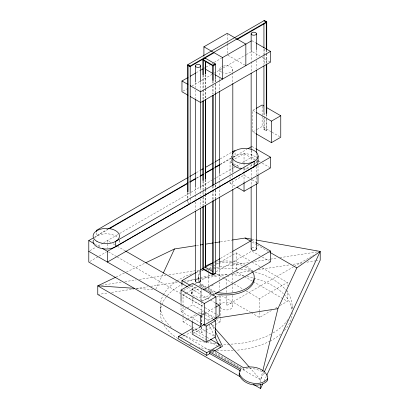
<?xml version="1.0" encoding="UTF-8"?>
<svg xmlns="http://www.w3.org/2000/svg" width="409" height="409" viewBox="0 0 409 409"><rect width="100%" height="100%" fill="white"/><g stroke="black" fill="none" stroke-linecap="round" stroke-linejoin="round"><path stroke-width="0.31" stroke-dasharray="2.04 1.53" d="M260.61 382.349L260.61 379.864L262.563 371.817M155.819 289.168L163.017 273.657M212.031 351.817L260.61 379.864L263.831 372.921M264.102 381.03L266.249 376.403M240.17 371.904L240.819 371.029M196.274 72.73L200.129 70.506M203.912 68.323L205.63 67.332M206.08 67.071L210.032 64.791M212.041 63.63L213.662 62.695M214.204 62.378L221.591 58.119M183.068 91.115L188.022 88.257M191.872 86.033L213.334 73.64M213.887 73.323L245.804 54.898M246.351 54.581L251.857 51.401L260.078 56.151M255.543 133.467L252.803 131.887L252.803 110.369L255.543 108.784M252.803 131.887L256.637 129.668M257.189 129.356L262.123 126.504L271.438 131.887M263.938 118.053L263.938 129.505L264.403 129.239L266.734 130.583L266.734 118.492M263.938 129.505L266.269 130.849L266.734 130.583M196.407 172.644L199.72 170.732M213.529 162.762L214.633 162.122M220.154 158.932L231.75 152.24M108.053 229.035L96.452 235.732L96.452 231.545M196.407 178.022L199.72 176.11M213.529 168.14L214.633 167.501M220.154 164.316L235.063 155.706L235.063 152.117M94.315 237.368L108.134 229.388M196.576 178.329L199.894 176.412M213.713 168.431L214.817 167.797M220.349 164.602L231.402 158.222M233.616 156.944L246.883 149.285M230.057 174.346L230.057 161.688L232.21 160.446M234.899 158.891L244.035 153.615L258.013 161.688L255.328 163.237M89.883 250.686L95.972 247.169M98.104 245.942L103.037 243.094M103.584 242.777L119.188 233.769M119.74 233.447L190.497 192.598M191.049 192.276L200.998 186.535M201.55 186.213L213.161 179.51M213.713 179.193L215.926 177.915M216.479 177.598L233.058 168.022M233.616 167.705L235.824 166.427M236.376 166.11L239.694 164.193M242.46 162.598L251.857 157.174L255.144 159.07M254.787 163.549L244.035 169.755L242.961 169.137M187.838 199.52L187.838 202.706L188.83 203.207M89.883 261.448L98.651 256.382M99.198 256.07L106.325 251.954M230.057 181.939L230.057 183.206L244.035 175.139L249.95 178.549M196.274 272.384L200.129 270.155M213.887 262.215L214.986 261.581M220.487 258.401L232.046 251.729M209.306 268.401L213.145 266.187M213.692 265.87L215.886 264.603M216.433 264.291L219.72 262.389M220.272 262.072L236.167 252.895L251.596 261.806M183.621 290.446L194.623 284.097M195.175 283.774L196.274 283.14M199.03 281.55L211.136 274.562M216.085 271.704L233.145 261.857M233.697 261.535L251.857 251.054L260.078 255.799M183.038 306.183L183.038 294.92L185.778 293.34M186.33 293.023L196.744 287.011M198.938 285.743L201.678 284.158L206.059 286.694M190.737 285.707L200.604 291.402L202.256 290.446M209.306 287.23L208.212 287.864L215.926 292.389M211.499 285.968L213.692 284.7M227.394 276.791L229.587 275.523M181.039 304.613L181.039 311.576L192.685 304.848L203.518 311.106M202.256 301.208L212.159 295.487M203.319 304.731L201.678 305.681L183.038 294.92M217.026 296.816L219.219 295.554M183.038 317.44L183.038 321.822L186.877 319.603M187.424 319.286L195.645 314.541M197.838 313.274L201.678 311.06L204.418 312.64M197.153 315.181L192.22 318.033L192.22 320.513M199.347 313.918L201.535 312.65L204.224 314.204M204.991 313.345L215.405 307.333M293.667 266.76L226.197 305.717L226.197 295.707M294.219 266.443L314.132 254.945M180.763 337.88L190.957 331.99M192.031 331.372L199.996 327.302M193.314 333.539L201.535 328.79L205.298 330.963M246.233 290.988L259.459 298.626L287.415 282.486L287.415 285.625M191.811 326.883L201.678 332.578L205.512 330.365M206.059 330.048L214.832 324.986M215.379 324.669L220.313 321.822L220.313 318.693M251.198 312.68L259.459 317.456L272.067 310.175M275.359 308.279L277.547 307.011M280.293 305.431L287.415 301.315L287.415 290.646M212.123 352.267L213.733 351.341M192.593 331.101L200.487 327.282M116.084 277.036L125.819 272.358M126.391 272.082L144.709 263.273M213.462 349.879L213.462 351.495L243.692 369.455C250.906 367.175 259.393 369.056 265.114 373.969M196.555 245.543L199.71 245.052M213.585 242.905L214.848 242.711M220.528 241.831L231.877 240.078M101.544 285.262L121.079 282.241M124.863 281.653L136.202 279.899M139.357 279.413L165.824 275.318M168.973 274.833L199.853 270.052M205.522 269.178L206.785 268.984M209.306 268.59L231.99 265.083M232.619 264.986L248.375 262.547M254.679 261.571L269.802 259.234M270.431 259.137L277.363 258.064M279.884 257.675L317.696 251.821M97.761 294.531L107.848 292.972M111.626 292.389L133.682 288.974M136.202 288.585L147.547 286.832M150.696 286.341L177.163 282.251M184.096 281.177L199.853 278.739M200.482 278.641L228.212 274.352M233.253 273.57L254.045 270.354M258.457 269.674L289.966 264.797M293.115 264.311L301.939 262.946M306.98 262.164L315.175 260.901M315.804 260.799L318.954 260.313M205.067 318.33L207.266 319.603L212.941 318.723M136.499 288.457L153.646 289.618M252.01 239.255L255.763 239.93M251.857 40.644L255.691 42.858M262.271 57.413L270.492 62.163M227.757 55.189L244.751 65M213.779 74.019L214.873 74.653M252.803 110.369L255.543 111.948M271.985 132.204L279.659 136.632M251.857 146.412L255.691 148.625M258.432 160.972L260.078 161.918M262.271 163.186L270.492 167.93M230.057 161.688L233.283 163.549M233.82 163.861L240.272 167.583M252.102 179.791L256.939 182.588M230.057 183.206L235.973 186.622M187.838 202.706L188.769 203.242M251.857 240.293L255.691 242.506M252.276 242.159L256.678 244.7M257.23 245.017L268.232 251.371M262.271 257.067L270.492 261.811M252.148 262.123L261.515 267.532M262.067 267.849L287.415 282.486M236.167 271.724L243.882 276.182M244.434 276.499L252.696 281.269M253.248 281.586L287.415 301.315M216.479 273.81L224.193 278.263M224.745 278.58L231.908 282.716M234.112 283.989L242.931 289.081M221.438 295.502L250.645 312.364M110.727 242.471L107.424 240.558L107.424 248.156M112.93 243.738L115.133 245.011M117.337 246.284L125.047 250.737M188.396 287.307L209.878 299.71M210.43 300.032L215.385 302.895M184.71 292.982L185.804 293.616M95.363 244.357L100.844 247.522M108.523 251.954L116.785 256.724M117.337 257.046L204.367 307.292M204.919 307.609L216.489 314.291M217.036 314.608L219.239 315.881M204.06 311.418L214.899 317.675M204.965 312.957L215.379 318.969M215.926 319.286L220.313 321.822M204.761 314.511L212.828 319.168M201.213 316.111L204.515 318.013M181.039 311.576L199.996 322.522M200.282 322.686L202.971 324.24M205.839 331.275L214.976 336.551M183.038 321.822L191.264 326.566M192.583 329L206.499 337.036M206.928 337.287L209.812 338.949M192.583 331.694L206.376 339.654M206.928 339.976L209.137 341.249M209.689 341.566L217.966 346.346M218.518 346.663L220.175 347.619M182.777 334.925L209.27 350.227M207.266 319.603L208.958 321.515M211.075 323.908L214.889 328.212M249.602 367.43L260.61 379.864M211.53 323.8L214.822 330.544M208.922 324.582L214.684 336.382M292.118 306.198L292.118 309.72M266.734 49.786L266.734 52.965M266.734 53.605L266.734 63.144M266.734 114.039L266.734 117.858M266.269 50.056L266.269 63.415M266.269 114.31L266.269 116.856M266.269 119.402L266.269 130.849M264.403 49.08L264.403 53.533M264.403 54.167L264.403 64.346M264.403 112.695L264.403 115.88M264.403 116.514L264.403 129.239M263.938 49.346L263.938 55.711M263.938 56.345L263.938 64.617M263.938 112.966L263.938 115.512M262.123 106.253L262.123 115.747M262.123 116.381L262.123 126.504M259.459 298.626L259.459 311.806M259.459 312.435L259.459 317.456M258.013 165.487L258.013 173.713M256.417 50.327L256.417 57.991M256.417 60.542L256.417 68.845M256.417 153.135L256.417 158.242M256.417 160.798L256.417 163.355M256.417 166.545L256.417 174.847M256.417 177.404L256.417 183.15M251.857 50.138L251.857 51.401M251.857 150.21L251.857 157.174M251.146 50.327L251.146 61.181M251.146 61.82L251.146 72.674M251.146 150.584L251.146 161.437M251.146 163.994L251.146 167.184M251.146 169.74L251.146 178.038M251.146 178.677L251.146 186.34M244.035 153.615L244.035 162.475M244.035 163.109L244.035 166.274M244.035 166.908L244.035 171.34M244.035 173.554L244.035 181.78M243.692 367.839L243.692 369.455M236.167 252.895L236.167 269.843M223.442 66.033A6.59 3.804 0 0 1 232.818 69.479L232.818 72.03M232.818 72.669L232.818 82.879M232.818 174.755L232.818 177.946M232.818 178.585L232.818 188.794M232.818 266.637L232.818 271.74M232.818 274.296L232.818 282.588M232.818 283.227L232.818 292.159M232.818 295.349L232.818 306.198M231.719 156.003L231.719 157.797M231.719 158.395L231.719 161.381M230.057 176.877L230.057 179.408M227.21 33.988L227.21 40.946M227.21 41.58L227.21 43.482M227.21 44.111L227.21 53.605M226.197 278.815L226.197 286.32M226.197 286.949L226.197 292.578M220.313 295.543L220.313 318.064M219.643 69.479L219.643 75.859M219.643 78.41L219.643 79.689M219.643 80.328L219.643 90.532M219.643 174.122L219.643 180.502M219.643 181.136L219.643 185.604M219.643 186.243L219.643 196.453M219.643 266.637L219.643 279.398M219.643 281.949L219.643 289.608M219.643 295.349L219.643 304.281M215.41 79.97L215.41 93.349M215.41 185.113L215.41 187.659M215.41 190.211L215.41 198.493M215.175 79.837L215.175 83.661M215.175 84.295L215.175 93.216M215.175 184.98L215.175 189.439M215.175 190.078L215.175 198.999M213.079 81.314L213.079 83.226M213.079 85.778L213.079 94.06M213.079 185.819L213.079 189.643M213.079 190.282L213.079 199.837M212.849 81.181L212.849 83.093M212.849 85.639L212.849 93.927M212.849 186.325L212.849 189.51M212.849 190.144L212.849 199.704M211.049 291.878L211.049 292.956M208.212 269.664L208.212 270.916M208.212 273.427L208.212 287.236M205.476 74.775L205.476 88.155M205.476 88.794L205.476 98.988M205.476 179.914L205.476 188.835M205.476 189.474L205.476 193.932M205.476 194.572L205.476 204.766M205.323 74.683L205.323 88.068M205.323 88.702L205.323 98.896M205.323 179.827L205.323 188.748M205.323 189.387L205.323 193.846M205.323 194.485L205.323 204.679M203.912 56.299L203.912 57.562M203.145 74.842L203.145 89.499M203.145 90.138L203.145 100.333M203.145 181.259L203.145 189.546M203.145 190.18L203.145 194.643M203.145 197.189L203.145 205.476M202.992 75.394L202.992 89.413M202.992 90.046L202.992 100.246M202.992 181.172L202.992 189.454M202.992 192.005L202.992 194.551M202.992 197.102L202.992 205.384M201.678 284.158L201.678 287.287M201.678 287.916L201.678 301.05M201.678 301.678L201.678 326.326M201.678 326.949L201.678 332.578M201.535 312.65L201.535 326.305M201.535 326.929L201.535 328.79M200.691 82.495L200.691 90.798M200.691 187.864L200.691 191.054M200.691 191.693L200.691 196.162M200.691 198.718L200.691 207.02M200.604 291.402L200.604 300.896M198.222 277.133L198.222 278.769M195.42 82.495L195.42 87.608M195.42 90.159L195.42 98.462M195.42 187.864L195.42 194.249M195.42 194.883L195.42 199.357M195.42 201.908L195.42 210.211M192.685 284.598L192.685 295.354M192.685 297.89L192.685 304.848M191.279 291.878L191.279 294.572A9.882 5.706 0 0 1 201.162 288.861M190.226 193.83L190.226 197.649M190.226 198.288L190.17 203.411M187.895 192.486L187.895 198.851M187.895 199.49L187.895 202.67M187.838 192.521L187.838 198.886M183.038 306.806L183.038 316.817M181.969 284.439L181.969 288.238M181.039 302.082L181.039 303.979M160.338 306.198L160.338 312.655M119.464 240.211L119.464 241.407M211.049 294.572A9.882 5.706 0 0 1 201.162 300.278M193.733 298.335A9.882 5.706 0 0 1 192.603 297.425M204.336 289.168A9.882 5.706 0 0 1 209.725 291.719M210.119 292.159A9.882 5.706 0 0 1 210.712 293.095M208.15 287.844A9.882 5.706 0 0 1 210.896 292.875M210.712 293.355A9.882 5.706 0 0 1 194.408 296.044A9.882 5.706 0 0 1 197.992 286.474M199.618 286.244A9.882 5.706 0 0 1 206.105 286.939M219.863 305.211A6.59 3.804 0 0 1 230.011 303.079A6.59 3.804 0 0 1 230.011 309.311A6.59 3.804 0 0 1 219.863 307.179M232.818 69.479A6.59 3.804 0 0 1 223.442 72.925M221.571 72.168A6.59 3.804 0 0 1 222.936 66.186M94.873 237.603A13.18 7.607 0 0 1 117.7 237.603M119.351 240.415A13.18 7.607 0 0 1 119.014 243.375M248.304 168.733A13.18 7.607 0 0 1 243.176 168.927M231.969 162.869A13.18 7.607 0 0 1 232.164 159.413M233.483 157.577A13.18 7.607 0 0 1 256.31 157.577M232.164 157.971A13.18 7.607 0 0 1 232.164 154.035M251.918 247.844A2.638 1.524 0 0 1 255.645 247.844M196.192 280.017A2.638 1.524 0 0 1 199.919 280.017M216.448 292.287A28.006 16.171 0 0 1 206.949 288.861M206.427 288.57A28.006 16.171 0 0 1 200.354 283.325M200.016 282.829A28.006 16.171 0 0 1 200.016 271.443M212.803 262.946A28.006 16.171 0 0 1 214.592 262.43M215.206 262.271A28.006 16.171 0 0 1 232.302 261.351M233.478 261.515A28.006 16.171 0 0 1 244.424 264.843M246.596 266.034A28.006 16.171 0 0 1 252.445 271.443M213.984 293.309A28.006 16.171 0 0 1 204.265 288.8M203.764 288.422A28.006 16.171 0 0 1 199.178 282.951M198.713 281.781A28.006 16.171 0 0 1 200.016 273.074M201.974 270.686A28.006 16.171 0 0 1 202.828 269.889M210.374 265.441A28.006 16.171 0 0 1 212.225 264.766M215.206 263.907A28.006 16.171 0 0 1 232.302 262.982M233.478 263.151A28.006 16.171 0 0 1 244.424 266.474M244.976 266.755A28.006 16.171 0 0 1 251.346 271.612M292.118 312.655A65.89 38.042 0 0 1 283.759 331.198M280.681 334.076A65.89 38.042 0 0 1 270.758 340.692M270.226 340.973A65.89 38.042 0 0 1 235.783 350.293M233.237 350.477A65.89 38.042 0 0 1 216.673 350.293M210.405 349.583A65.89 38.042 0 0 1 199.178 347.338M191.448 344.961A65.89 38.042 0 0 1 188.447 343.821M177.941 338.534A65.89 38.042 0 0 1 163.989 325.135M162.317 321.903A65.89 38.042 0 0 1 161.611 305.221M161.831 304.613A65.89 38.042 0 0 1 166.933 296.065M167.358 295.569A65.89 38.042 0 0 1 184.423 283.253M186.693 282.22A65.89 38.042 0 0 1 199.786 277.808M200.4 277.655A65.89 38.042 0 0 1 213.513 275.329M214.142 275.257A65.89 38.042 0 0 1 227.496 274.618M231.32 274.725A65.89 38.042 0 0 1 244.551 276.111M247.077 276.566A65.89 38.042 0 0 1 253.283 277.967M253.887 278.125A65.89 38.042 0 0 1 283.294 293.631M284.219 294.592A65.89 38.042 0 0 1 291.903 309.552M287.818 319.72A65.89 38.042 0 0 1 272.823 333.095M270.758 334.235A65.89 38.042 0 0 1 230.042 344.173M229.403 344.194A65.89 38.042 0 0 1 222.419 344.173M216.039 343.78A65.89 38.042 0 0 1 207.276 342.63M204.756 342.159A65.89 38.042 0 0 1 182.772 334.792M171.32 327.226A65.89 38.042 0 0 1 160.558 303.095M160.655 302.476A65.89 38.042 0 0 1 163.104 295.293M163.385 294.766A65.89 38.042 0 0 1 176.299 281.377M176.841 281.019A65.89 38.042 0 0 1 193.283 273.253M196.182 272.343A65.89 38.042 0 0 1 201.013 271.049M201.632 270.906A65.89 38.042 0 0 1 203.498 270.492M206.642 269.874A65.89 38.042 0 0 1 207.91 269.654M210.405 269.27A65.89 38.042 0 0 1 238.319 268.8M240.819 269.102A65.89 38.042 0 0 1 252.675 271.351M255.093 272A65.89 38.042 0 0 1 285.942 290.114M286.341 290.615A65.89 38.042 0 0 1 291.689 310.538"/><path stroke-width="0.61" d="M239.429 373.279L239.163 374.787C242.736 384.946 260.221 388.872 267.409 380.651L267.762 378.637M262.716 371.198L277.91 308.672L296.842 267.885L320.216 251.433L320.216 260.119L266.786 375.242M163.283 273.084L174.479 248.958L195.926 245.64M264.367 371.766L320.216 251.433L256.387 240.037M253.432 384.409L260.61 388.55L262.757 383.923M203.912 55.665L203.912 46.805L227.21 33.354L245.845 44.111L245.845 65.634M213.789 52.925L190.073 66.616L187.741 65.271L187.741 64.709L264.403 20.45L266.734 21.795L266.734 49.786M187.838 191.882L187.895 65.179L187.895 191.852M187.741 64.709L190.073 66.053L266.734 21.795M236.949 39.55L266.734 22.357M202.992 74.755L202.992 59.561L205.323 58.216L215.41 64.039L215.41 79.331M187.997 95.231L181.969 91.754L181.969 80.992L188.022 77.495M190.221 76.227L195.727 73.047M200.676 70.19L202.879 68.916M203.912 46.805L222.547 57.562L251.305 40.961M215.175 63.906L212.849 65.251L212.849 80.542M202.992 59.561L213.079 65.384L215.41 64.039M215.41 64.576L213.079 65.921L202.992 60.097M190.19 85.737L200.604 91.749L270.492 51.401L270.492 62.163L200.604 102.511L190.19 96.498M256.09 108.467L262.123 104.985L263.764 105.936M256.09 112.265L271.438 121.125L280.758 115.747L280.758 137.266L271.438 142.644L256.09 133.784M188.125 177.424L96.452 230.354L96.452 231.545M189.781 176.468L195.855 172.961M200.824 170.093L203.033 168.82M205.246 167.542L212.977 163.079M215.185 161.806L219.602 159.254M232.302 151.918L235.063 150.328M108.605 228.718L188.125 182.808M189.781 181.852L195.855 178.344M200.824 175.471L203.033 174.198M205.246 172.925L212.977 168.457M215.185 167.184L219.602 164.633M204.444 324.424L200.604 326.638L88.784 262.082L88.784 240.558L93.206 238.007M109.239 228.754L187.731 183.431M189.945 182.158L195.471 178.963M200.446 176.095L203.212 174.495M204.868 173.539L213.161 168.753M215.374 167.475L219.797 164.924M247.987 148.646L251.305 146.734M102.49 248.473L107.424 251.32L140.589 232.169M141.693 231.535L190.891 203.13M191.995 202.491L241.192 174.086M242.302 173.447L270.492 157.174L270.492 167.93L107.424 262.082L107.424 251.32M237.046 187.24L244.035 191.274L258.013 183.206L258.013 174.98M181.969 283.805L181.969 280.64L195.727 272.701M200.676 269.838L202.879 268.57M212.782 262.849L202.992 268.57L213.079 274.393L215.41 273.048M215.538 261.259L219.94 258.718M232.593 251.412L251.305 240.61M181.039 290.053L192.685 283.33L215.978 296.781L215.978 318.299L204.331 325.022L204.331 303.504L181.039 290.053L181.039 301.448M202.992 206.663L202.992 269.112L213.079 274.935L215.41 273.59L215.41 199.132M203.355 289.812L270.492 251.054L270.492 261.811L212.711 295.17M204.331 303.504L215.978 296.781M88.784 251.32L200.604 315.881L203.892 313.979M215.952 307.016L219.239 305.119L219.239 315.881L215.952 317.778M209.975 353.509L206.755 355.37L178.615 339.122L178.615 336.428L192.031 328.683M203.247 324.398L206.197 326.101L215.512 320.722L215.512 336.863L206.197 342.241L192.22 334.168L192.22 321.755M178.615 336.428L206.755 352.676L220.175 344.93L220.175 347.619M209.781 352.006L213.462 349.879L243.692 367.839C252.087 365.355 264.705 367.844 267.762 377.021L267.409 379.036C260.221 387.257 242.736 383.33 239.163 373.172L239.516 371.162L240.819 369.414L209.781 352.006L209.781 353.621L240.267 370.718M214.27 351.029L222.501 346.275L215.369 331.668M115.512 277.312L97.761 285.845L97.761 294.531L239.633 376.438M145.855 262.721L174.479 248.958M200.338 244.955L202.864 244.567M205.384 244.178L212.956 243.002M215.482 242.614L219.894 241.934M232.511 239.981L245.124 238.028L251.382 239.147M215.466 318.335L277.91 308.672M134.597 288.33L97.761 285.845L182.225 334.608M263.938 20.721L266.269 22.066L266.269 49.417M256.238 43.175L270.492 51.401M205.006 68.957L212.68 73.385M215.425 74.97L222.547 79.08L222.547 57.562M266.504 107.516L280.758 115.747M187.838 65.215L190.226 66.524L190.17 193.227M181.969 80.992L187.997 84.474M256.238 148.942L270.492 157.174M256.238 242.823L270.492 251.054M245.124 238.028L250.625 241.203M269.884 252.322L296.842 267.885M205.323 267.225L212.757 271.52M181.969 280.64L190.19 285.39M125.599 251.054L187.291 286.673M215.937 303.212L219.239 305.119M88.784 240.558L94.264 243.723M213.365 319.48L215.512 320.722M210.241 339.194L220.175 344.93M215.308 328.688L249.178 366.95M214.96 336.944L218.8 344.813M271.438 121.125L271.438 142.644M266.734 63.784L266.734 113.405M266.269 64.688L266.269 113.676M264.403 20.45L264.403 21.012M263.938 23.901L263.938 48.073M263.938 65.89L263.938 112.332M260.61 384.209L260.61 388.55M258.074 156.003L258.074 161.381M256.417 33.722A2.638 1.524 0 0 1 252.465 35.041A2.638 1.524 0 0 1 252.465 32.403A2.638 1.524 0 0 1 256.417 33.722L256.417 49.688M256.417 70.123L256.417 152.496M256.417 183.789L256.417 248.923M251.146 33.722L251.146 49.688M251.146 73.313L251.146 149.305M251.146 186.979L251.146 248.923M244.035 182.414L244.035 191.274M232.818 83.518L232.818 172.204M232.818 189.433L232.818 265.998M219.643 91.171L219.643 173.482M219.643 197.092L219.643 266.637M215.41 93.349L215.41 183.84M213.079 65.384L213.079 80.675M213.079 95.333L213.079 185.185M213.079 200.476L213.079 274.935M212.849 95.2L212.849 185.686M212.849 200.977L212.849 274.26M206.755 352.676L206.755 355.37M206.197 326.101L206.197 342.241M205.476 61.391L205.476 74.136M205.476 99.627L205.476 179.28M205.476 205.405L205.476 267.854M205.323 58.216L205.323 58.753M205.323 61.304L205.323 73.41M205.323 99.535L205.323 179.188M205.323 205.318L205.323 267.762M203.145 60.189L203.145 74.842M203.145 100.972L203.145 180.625M203.145 206.11L203.145 269.199M202.992 100.88L202.992 180.533M200.691 65.895A2.638 1.524 0 0 1 196.739 67.214A2.638 1.524 0 0 1 196.739 64.576A2.638 1.524 0 0 1 200.691 65.895L200.691 81.861M200.691 102.291L200.691 187.864M200.691 208.293L200.691 281.09M200.604 91.749L200.604 102.511M200.604 315.881L200.604 326.638M195.42 65.895L195.42 81.861M195.42 99.101L195.42 187.225M195.42 211.489L195.42 281.09M190.073 66.053L190.073 66.616M117.342 245.548A13.18 7.607 0 0 1 101.325 248.457A13.18 7.607 0 0 1 93.359 239.919M232.414 153.559A13.18 7.607 0 0 1 252.685 149.868A13.18 7.607 0 0 1 252.685 162.138A13.18 7.607 0 0 1 232.414 158.447M257.961 160.389A13.18 7.607 0 0 1 252.072 167.762M241.484 168.733A13.18 7.607 0 0 1 232.414 163.825M256.325 248.529A2.638 1.524 0 0 1 253.779 250.441A2.638 1.524 0 0 1 251.233 248.529M200.604 280.697A2.638 1.524 0 0 1 197.716 282.604A2.638 1.524 0 0 1 195.773 280.334M252.752 271.944A28.006 16.171 0 0 1 245.973 288.601A28.006 16.171 0 0 1 217.077 292.415M201.974 269.05A28.006 16.171 0 0 1 202.828 268.253M204.781 266.74A28.006 16.171 0 0 1 212.225 263.13M254.234 278.769A28.006 16.171 0 0 1 215.206 293.631M254.214 161.381L115.604 241.407L115.604 246.785L254.214 166.76L254.214 161.381M96.969 241.407A13.18 7.607 0 0 0 119.014 237.997A13.18 7.607 0 0 0 102.874 228.677A13.18 7.607 0 0 0 96.969 241.407"/></g></svg>
